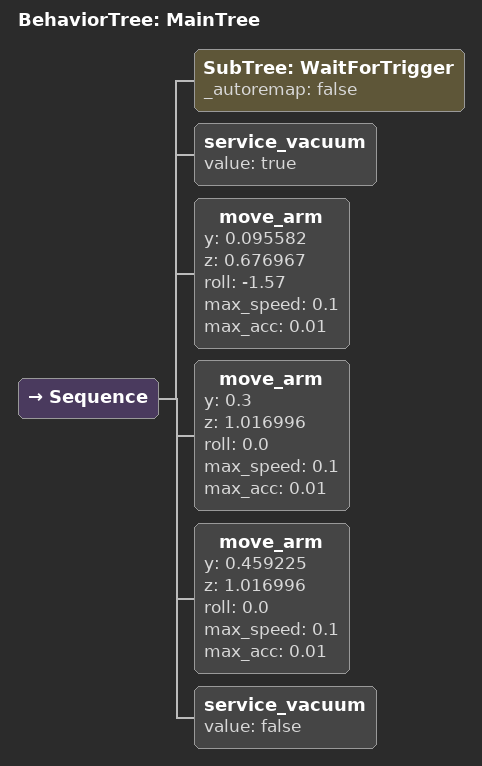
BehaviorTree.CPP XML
<?xml version="1.0" encoding="UTF-8"?>
<root BTCPP_format="4" main_tree_to_execute="MainTree">
  <include path="common/wait_for_trigger.xml"/>
  <include path="common/bt_node_models.xml"/>

  <BehaviorTree ID="MainTree">
    <Sequence>
      <SubTree ID="WaitForTrigger"
               _autoremap="false"/>
      <service_vacuum value="true"/>
      <move_arm y="0.095582"
                z="0.676967"
                roll="-1.57"
                max_speed="0.1"
                max_acc="0.01"/>
      <move_arm y="0.3"
                z="1.016996"
                roll="0.0"
                max_speed="0.1"
                max_acc="0.01"/>
      <move_arm y="0.459225"
                z="1.016996"
                roll="0.0"
                max_speed="0.1"
                max_acc="0.01"/>
      <service_vacuum value="false"/>
    </Sequence>
  </BehaviorTree>
</root>
